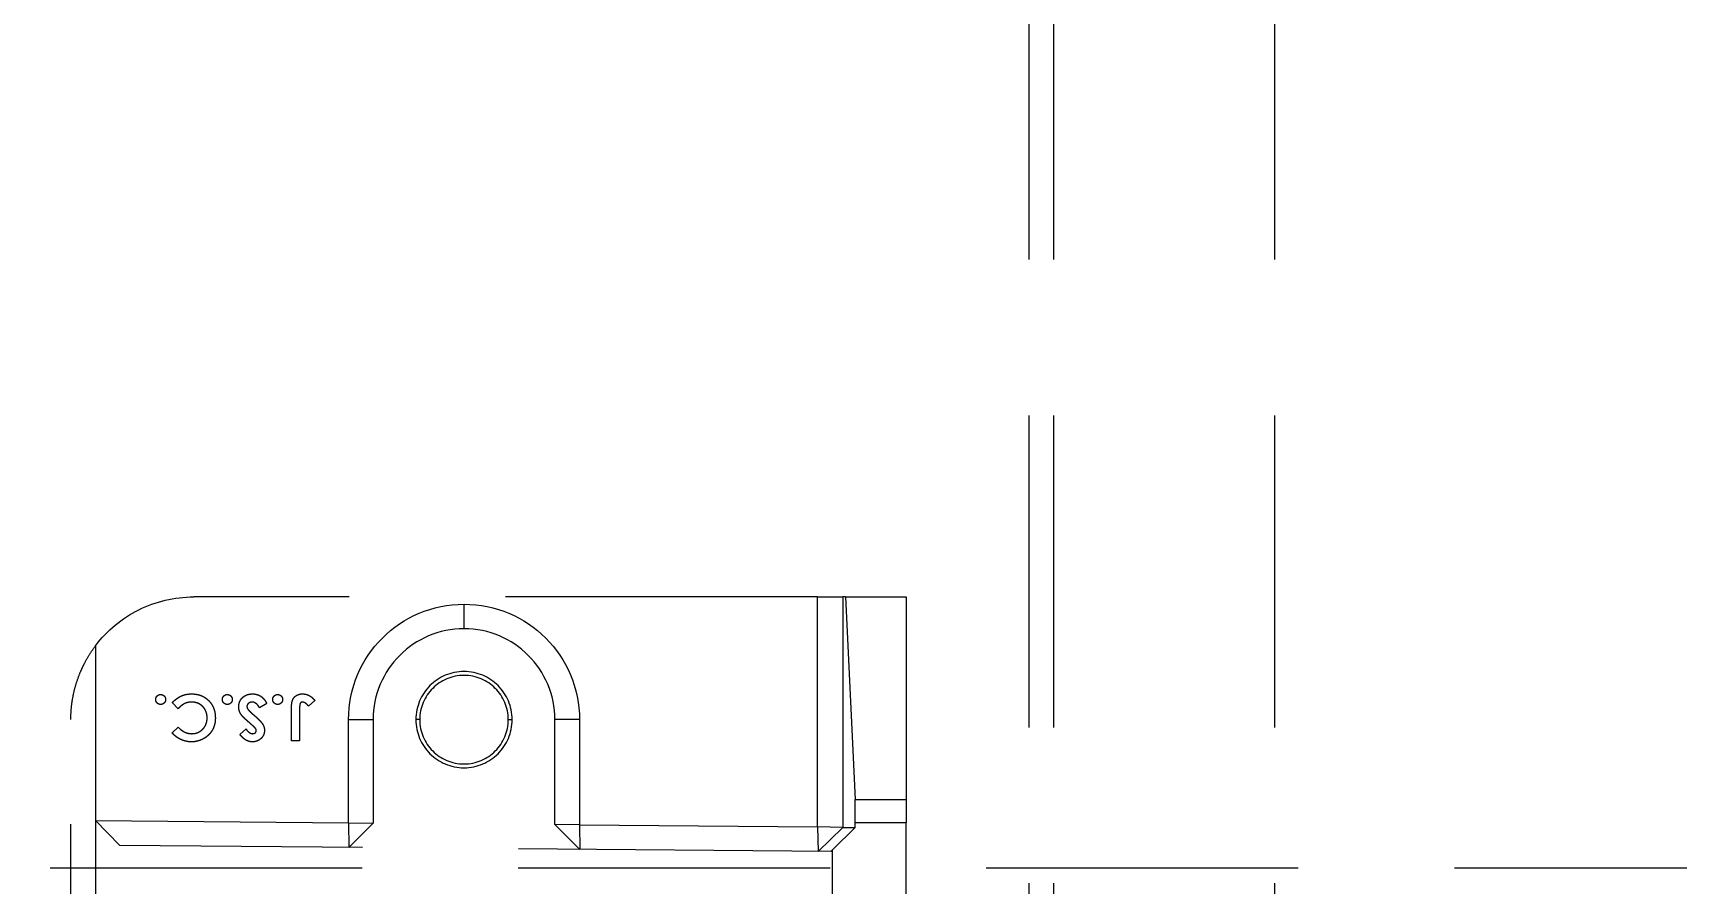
# Model space of a CAD drawing. Extents: x -32000 to 416743, y -254124 to 144214.
# Drawn here: x 256339.9 to 256674.6, y 64561.5 to 64735 of the extents above; entities that cross this region are included whole.
import ezdxf

# ---------------------------------------------------------------- set-up
doc = ezdxf.new("R2010")
doc.units = 0
doc.header["$LTSCALE"] = 10
doc.linetypes.add('XFM1Q40$0$HIDDEN', pattern=[9.525, 6.35, -3.175])
doc.layers.add('XFM1Q40$0$M-EQPM-MAU', color=22, linetype='Continuous')

# ---------------------------------------------------------------- blocks, each defined once
blk = doc.blocks.new('XFM1Q40')
at = {"color": 252, "linetype": 'XFM1Q40$0$HIDDEN'}
for p, q in [((256499.5, 64620.17, -14.5), (256372.59, 64620.17, -14.5)), ((256499.5, 64573.33, -14.5), (256499.5, 64620.17, -14.5)), ((256499.5, 64620.17, -14.5), (256504.68, 64620.17, -9.5)), ((256504.68, 64620.17, -9.5), (256504.68, 64573.24, -9.5)), ((256505.2, 64620.17, 20.5), (256504.68, 64620.17, -9.5)), ((256505.2, 64620.17, 20.5), (256517.59, 64620.17, 20.5)), ((256505.2, 64620.17, 20.5), (256507.15, 64578.88, 132.23)), ((256517.59, 64620.17, 20.5), (256517.59, 64578.88, 132.23)), ((256427.59, 64613.67, -9.5), (256427.59, 64618.67, -14.5)), ((256352.59, 64610.17, -14.5), (256352.59, 64574.61, -14.5)), ((256397.23, 64599.1, -13.5), (256395.97, 64597.93, -13.5)), ((256369.4, 64597.39, -13.5), (256368.22, 64598.64, -13.5)), ((256387.47, 64598.43, -13.5), (256386, 64597.55, -13.5)), ((256392.47, 64590.89, -13.5), (256392.47, 64597.05, -13.5)), ((256394.14, 64597.44, -13.5), (256394.14, 64590.89, -13.5)), ((256347.59, 64415.17, -19.5), (256347.59, 64595.17, -19.5)), ((256368.18, 64592.5, -13.5), (256369.4, 64593.66, -13.5)), ((256381.99, 64592.13, -13.5), (256383.24, 64593.27, -13.5)), ((256404.09, 64574.16, -14.5), (256404.09, 64595.17, -14.5)), ((256404.09, 64595.17, -14.5), (256409.09, 64595.17, -9.5)), ((256409.09, 64595.17, -9.5), (256409.09, 64574.12, -9.5)), ((256418.57, 64595.17, -24.5), (256417.79, 64595.17, -9.5)), ((256436.6, 64595.17, -24.5), (256437.39, 64595.17, -9.5)), ((256451.09, 64595.17, -14.5), (256446.09, 64595.17, -9.5)), ((256446.09, 64573.8, -9.5), (256446.09, 64595.17, -9.5)), ((256451.09, 64595.17, -14.5), (256451.09, 64573.75, -14.5)), ((256394.14, 64590.89, -13.5), (256392.47, 64590.89, -13.5)), ((256507.15, 64578.88, 132.23), (256517.59, 64578.88, 132.23)), ((256352.59, 64574.61, -14.5), (256404.09, 64574.16, -14.5)), ((256352.59, 64574.61, -14.5), (256352.59, 64551.73, -14.5)), ((256357.59, 64569.57, -9.5), (256352.59, 64574.61, -14.5)), ((256404.09, 64574.16, -14.5), (256409.09, 64574.12, -9.5)), ((256404.09, 64574.16, -14.5), (256404.13, 64569.16, -9.5)), ((256409.09, 64574.12, -9.5), (256404.13, 64569.16, -9.5)), ((256451.09, 64573.75, -14.5), (256446.09, 64573.8, -9.5)), ((256451.13, 64568.75, -9.5), (256446.09, 64573.8, -9.5)), ((256451.09, 64573.75, -14.5), (256499.5, 64573.33, -14.5)), ((256451.09, 64573.75, -14.5), (256451.13, 64568.75, -9.5)), ((256504.68, 64573.24, -9.5), (256499.5, 64573.33, -14.5)), ((256499.5, 64573.33, -14.5), (256499.67, 64568.33, -9.5)), ((256504.68, 64573.24, -9.5), (256499.67, 64568.33, -9.5)), ((256507.21, 64573.22, 135.5), (256502.59, 64568.68, 135.5)), ((256504.68, 64573.24, -9.5), (256507.21, 64573.22, 135.5)), ((256507.21, 64573.22, 135.5), (256507.21, 64574.19, 135.5)), ((256517.59, 64574.19, 135.5), (256507.21, 64574.19, 135.5)), ((256517.59, 64446.15, 135.5), (256517.59, 64574.19, 135.5)), ((256502.2, 64568.31, 135.11), (256357.59, 64569.57, -9.5)), ((256502.59, 64568.68, 135.5), (256502.2, 64568.31, 135.11)), ((256502.59, 64451.66, 135.5), (256502.59, 64568.68, 135.5))]:
    blk.add_line(p, q, dxfattribs=at)
at = {"color": 252, "linetype": 'XFM1Q40$0$HIDDEN', "extrusion": (1.76787e-16, -2.22045e-16, -1)}
for centre, radius, start, end in [((-256372.59, 64595.17, 14.5), 25, 36.8699, 90), ((-256427.59, 64595.17, 14.5), 23.5, 0, 90), ((-256427.59, 64595.17, 14.5), 23.5, 90, 180)]:
    blk.add_arc(centre, radius, start, end, dxfattribs=at)
at = {"color": 252, "linetype": 'XFM1Q40$0$HIDDEN'}
for centre, radius, start, end in [((256427.59, 64595.17, -9.5), 18.5, 90, 180), ((256427.59, 64595.17, -9.5), 18.5, 0, 90), ((256427.59, 64595.17, -9.5), 9.8, 0, 180), ((256427.59, 64595.17, -24.5), 9.01, 0, 180), ((256427.59, 64595.17, -9.5), 9.8, 180, 0), ((256427.59, 64595.17, -24.5), 9.01, 180, 0)]:
    blk.add_arc(centre, radius, start, end, dxfattribs=at)
at = {"color": 252, "linetype": 'XFM1Q40$0$HIDDEN', "extrusion": (1, 7.77156e-16, -1.0842e-17)}
blk.add_arc((64574.19, 130.5, 256517.59), 5, 20.2826, 90, dxfattribs=at)
at = {"color": 252, "linetype": 'XFM1Q40$0$HIDDEN'}
for points, knots in [([(256347.59, 64595.17, -19.5), (256347.59, 64595.82, -19.21), (256347.61, 64596.47, -18.92), (256347.71, 64597.76, -18.35), (256347.79, 64598.4, -18.07), (256347.99, 64599.69, -17.51), (256348.12, 64600.33, -17.24), (256348.42, 64601.61, -16.72), (256348.6, 64602.24, -16.47), (256349.01, 64603.5, -16), (256349.24, 64604.13, -15.77), (256349.62, 64605.06, -15.47), (256349.76, 64605.37, -15.37), (256350.05, 64605.99, -15.19), (256350.2, 64606.3, -15.1), (256350.68, 64607.23, -14.87), (256351.02, 64607.83, -14.74), (256351.76, 64609.02, -14.55), (256352.16, 64609.6, -14.5), (256352.59, 64610.17, -14.5)], [-0.00003162, -0.00003162, -0.00003162, -0.00003162, 0.00209199, 0.00209199, 0.00421561, 0.00421561, 0.00633922, 0.00633922, 0.00846283, 0.00846283, 0.01058645, 0.01058645, 0.01164825, 0.01164825, 0.01271006, 0.01271006, 0.01483368, 0.01483368, 0.01695729, 0.01695729, 0.01695729, 0.01695729]), ([(256364.85, 64599.28, -13.5), (256364.85, 64599.34, -13.5), (256364.86, 64599.48, -13.5), (256364.92, 64599.67, -13.5), (256365.01, 64599.84, -13.5), (256365.14, 64600, -13.5), (256365.29, 64600.13, -13.5), (256365.47, 64600.22, -13.5), (256365.66, 64600.28, -13.5), (256365.79, 64600.29, -13.5), (256365.86, 64600.29, -13.5)], [0, 0, 0, 0, 0.127841, 0.249779, 0.372553, 0.500261, 0.627969, 0.750265, 0.873322, 1, 1, 1, 1]), ([(256365.86, 64598.27, -13.5), (256365.79, 64598.27, -13.5), (256365.66, 64598.28, -13.5), (256365.47, 64598.33, -13.5), (256365.29, 64598.43, -13.5), (256365.14, 64598.56, -13.5), (256365.01, 64598.71, -13.5), (256364.92, 64598.88, -13.5), (256364.86, 64599.07, -13.5), (256364.85, 64599.21, -13.5), (256364.85, 64599.28, -13.5)], [0, 0, 0, 0, 0.1270595, 0.2501582, 0.3728214, 0.5001668, 0.6273612, 0.7494693, 0.871774, 1, 1, 1, 1]), ([(256365.86, 64600.29, -13.5), (256365.93, 64600.29, -13.5), (256366.06, 64600.28, -13.5), (256366.25, 64600.22, -13.5), (256366.42, 64600.13, -13.5), (256366.58, 64600, -13.5), (256366.71, 64599.84, -13.5), (256366.8, 64599.67, -13.5), (256366.86, 64599.48, -13.5), (256366.87, 64599.34, -13.5), (256366.87, 64599.28, -13.5)], [0, 0, 0, 0, 0.126739, 0.249854, 0.371183, 0.498951, 0.62672, 0.750102, 0.872098, 1, 1, 1, 1]), ([(256366.87, 64599.28, -13.5), (256366.87, 64599.21, -13.5), (256366.86, 64599.07, -13.5), (256366.8, 64598.88, -13.5), (256366.71, 64598.71, -13.5), (256366.58, 64598.56, -13.5), (256366.42, 64598.43, -13.5), (256366.25, 64598.33, -13.5), (256366.06, 64598.28, -13.5), (256365.93, 64598.27, -13.5), (256365.86, 64598.27, -13.5)], [0, 0, 0, 0, 0.1282867, 0.2506492, 0.3733704, 0.500625, 0.6280307, 0.7497234, 0.8728804, 1, 1, 1, 1]), ([(256368.22, 64598.64, -13.5), (256368.3, 64598.72, -13.5), (256368.46, 64598.87, -13.5), (256368.71, 64599.1, -13.5), (256368.95, 64599.3, -13.5), (256369.19, 64599.48, -13.5), (256369.43, 64599.65, -13.5), (256369.66, 64599.79, -13.5), (256369.89, 64599.92, -13.5), (256370.12, 64600.03, -13.5), (256370.35, 64600.12, -13.5), (256370.59, 64600.19, -13.5), (256370.83, 64600.26, -13.5), (256371.08, 64600.32, -13.5), (256371.34, 64600.36, -13.5), (256371.61, 64600.39, -13.5), (256371.89, 64600.41, -13.5), (256372.07, 64600.41, -13.5), (256372.17, 64600.41, -13.5)], [0, 0, 0, 0, 0.077784, 0.151817, 0.222542, 0.29028, 0.354643, 0.415801, 0.474713, 0.53043, 0.585584, 0.641307, 0.6979, 0.75542, 0.814521, 0.874876, 0.936669, 1, 1, 1, 1]), ([(256372.17, 64600.41, -13.5), (256372.34, 64600.41, -13.5), (256372.68, 64600.4, -13.5), (256373.18, 64600.33, -13.5), (256373.65, 64600.23, -13.5), (256374.1, 64600.08, -13.5), (256374.52, 64599.88, -13.5), (256374.92, 64599.64, -13.5), (256375.3, 64599.36, -13.5), (256375.65, 64599.04, -13.5), (256375.96, 64598.69, -13.5), (256376.24, 64598.31, -13.5), (256376.47, 64597.9, -13.5), (256376.66, 64597.47, -13.5), (256376.81, 64597.01, -13.5), (256376.92, 64596.53, -13.5), (256376.98, 64596.03, -13.5), (256376.99, 64595.69, -13.5), (256376.99, 64595.51, -13.5)], [0, 0, 0, 0, 0.067374, 0.131832, 0.194455, 0.255566, 0.315587, 0.375625, 0.436133, 0.497772, 0.559461, 0.620267, 0.680775, 0.741575, 0.803222, 0.866497, 0.931913, 1, 1, 1, 1]), ([(256378.42, 64599.28, -13.5), (256378.42, 64599.34, -13.5), (256378.43, 64599.48, -13.5), (256378.49, 64599.67, -13.5), (256378.58, 64599.84, -13.5), (256378.71, 64600, -13.5), (256378.87, 64600.13, -13.5), (256379.04, 64600.22, -13.5), (256379.23, 64600.28, -13.5), (256379.36, 64600.29, -13.5), (256379.43, 64600.29, -13.5)], [0, 0, 0, 0, 0.127841, 0.249779, 0.372553, 0.500261, 0.627969, 0.750265, 0.873322, 1, 1, 1, 1]), ([(256379.43, 64598.27, -13.5), (256379.36, 64598.27, -13.5), (256379.23, 64598.28, -13.5), (256379.04, 64598.33, -13.5), (256378.87, 64598.43, -13.5), (256378.71, 64598.56, -13.5), (256378.58, 64598.71, -13.5), (256378.49, 64598.88, -13.5), (256378.43, 64599.07, -13.5), (256378.42, 64599.21, -13.5), (256378.42, 64599.28, -13.5)], [0, 0, 0, 0, 0.1270595, 0.2501582, 0.3728214, 0.5001668, 0.6273612, 0.7494693, 0.871774, 1, 1, 1, 1]), ([(256379.43, 64600.29, -13.5), (256379.5, 64600.29, -13.5), (256379.63, 64600.28, -13.5), (256379.82, 64600.22, -13.5), (256380, 64600.13, -13.5), (256380.15, 64600, -13.5), (256380.28, 64599.84, -13.5), (256380.37, 64599.67, -13.5), (256380.43, 64599.48, -13.5), (256380.44, 64599.34, -13.5), (256380.44, 64599.28, -13.5)], [0, 0, 0, 0, 0.126739, 0.249854, 0.371183, 0.498951, 0.62672, 0.750102, 0.872098, 1, 1, 1, 1]), ([(256380.44, 64599.28, -13.5), (256380.44, 64599.21, -13.5), (256380.43, 64599.07, -13.5), (256380.38, 64598.88, -13.5), (256380.28, 64598.71, -13.5), (256380.15, 64598.56, -13.5), (256380, 64598.43, -13.5), (256379.82, 64598.33, -13.5), (256379.63, 64598.28, -13.5), (256379.5, 64598.27, -13.5), (256379.43, 64598.27, -13.5)], [0, 0, 0, 0, 0.1282867, 0.2506492, 0.3733704, 0.500625, 0.6280307, 0.7497234, 0.8728804, 1, 1, 1, 1]), ([(256381.75, 64597.77, -13.5), (256381.75, 64597.86, -13.5), (256381.76, 64598.04, -13.5), (256381.8, 64598.31, -13.5), (256381.86, 64598.57, -13.5), (256381.94, 64598.82, -13.5), (256382.05, 64599.05, -13.5), (256382.18, 64599.27, -13.5), (256382.34, 64599.47, -13.5), (256382.52, 64599.67, -13.5), (256382.72, 64599.84, -13.5), (256382.94, 64599.99, -13.5), (256383.17, 64600.12, -13.5), (256383.42, 64600.23, -13.5), (256383.68, 64600.31, -13.5), (256383.95, 64600.37, -13.5), (256384.24, 64600.4, -13.5), (256384.44, 64600.41, -13.5), (256384.54, 64600.41, -13.5)], [0, 0, 0, 0, 0.065193, 0.12791, 0.189023, 0.248512, 0.307568, 0.366978, 0.426948, 0.4883, 0.550066, 0.611349, 0.67219, 0.734048, 0.796945, 0.862267, 0.929634, 1, 1, 1, 1]), ([(256384.54, 64600.41, -13.5), (256384.62, 64600.41, -13.5), (256384.78, 64600.41, -13.5), (256385.01, 64600.38, -13.5), (256385.23, 64600.35, -13.5), (256385.45, 64600.29, -13.5), (256385.66, 64600.23, -13.5), (256385.86, 64600.14, -13.5), (256386.05, 64600.05, -13.5), (256386.24, 64599.94, -13.5), (256386.41, 64599.81, -13.5), (256386.58, 64599.66, -13.5), (256386.75, 64599.5, -13.5), (256386.91, 64599.32, -13.5), (256387.06, 64599.12, -13.5), (256387.2, 64598.91, -13.5), (256387.34, 64598.68, -13.5), (256387.42, 64598.52, -13.5), (256387.47, 64598.43, -13.5)], [0, 0, 0, 0, 0.0635598, 0.1258849, 0.1862647, 0.2450088, 0.3033976, 0.3608185, 0.4180847, 0.4755399, 0.5338146, 0.5936782, 0.6550955, 0.7187347, 0.7849464, 0.8535031, 0.9251726, 1, 1, 1, 1]), ([(256388.66, 64599.28, -13.5), (256388.66, 64599.34, -13.5), (256388.67, 64599.48, -13.5), (256388.73, 64599.67, -13.5), (256388.82, 64599.84, -13.5), (256388.95, 64600, -13.5), (256389.1, 64600.13, -13.5), (256389.28, 64600.22, -13.5), (256389.47, 64600.28, -13.5), (256389.6, 64600.29, -13.5), (256389.67, 64600.29, -13.5)], [0, 0, 0, 0, 0.127841, 0.249779, 0.372553, 0.500261, 0.627969, 0.750265, 0.873322, 1, 1, 1, 1]), ([(256389.67, 64598.27, -13.5), (256389.6, 64598.27, -13.5), (256389.47, 64598.28, -13.5), (256389.28, 64598.33, -13.5), (256389.11, 64598.43, -13.5), (256388.95, 64598.56, -13.5), (256388.82, 64598.71, -13.5), (256388.73, 64598.88, -13.5), (256388.67, 64599.07, -13.5), (256388.66, 64599.21, -13.5), (256388.66, 64599.28, -13.5)], [0, 0, 0, 0, 0.1270595, 0.2501582, 0.3728214, 0.5001668, 0.6273612, 0.7494693, 0.871774, 1, 1, 1, 1]), ([(256389.67, 64600.29, -13.5), (256389.74, 64600.29, -13.5), (256389.87, 64600.28, -13.5), (256390.06, 64600.22, -13.5), (256390.24, 64600.13, -13.5), (256390.39, 64600, -13.5), (256390.52, 64599.84, -13.5), (256390.61, 64599.67, -13.5), (256390.67, 64599.48, -13.5), (256390.68, 64599.34, -13.5), (256390.68, 64599.28, -13.5)], [0, 0, 0, 0, 0.126739, 0.249854, 0.371183, 0.498951, 0.62672, 0.750102, 0.872098, 1, 1, 1, 1]), ([(256390.68, 64599.28, -13.5), (256390.68, 64599.21, -13.5), (256390.67, 64599.07, -13.5), (256390.61, 64598.88, -13.5), (256390.52, 64598.71, -13.5), (256390.39, 64598.56, -13.5), (256390.23, 64598.43, -13.5), (256390.06, 64598.33, -13.5), (256389.87, 64598.28, -13.5), (256389.74, 64598.27, -13.5), (256389.67, 64598.27, -13.5)], [0, 0, 0, 0, 0.128287, 0.250649, 0.37337, 0.500625, 0.628031, 0.749723, 0.87288, 1, 1, 1, 1]), ([(256392.47, 64597.05, -13.5), (256392.47, 64597.17, -13.5), (256392.47, 64597.4, -13.5), (256392.48, 64597.72, -13.5), (256392.5, 64598.02, -13.5), (256392.52, 64598.29, -13.5), (256392.55, 64598.54, -13.5), (256392.59, 64598.76, -13.5), (256392.64, 64598.95, -13.5), (256392.71, 64599.16, -13.5), (256392.82, 64599.4, -13.5), (256392.99, 64599.65, -13.5), (256393.2, 64599.88, -13.5), (256393.44, 64600.07, -13.5), (256393.72, 64600.22, -13.5), (256394.02, 64600.33, -13.5), (256394.35, 64600.4, -13.5), (256394.58, 64600.41, -13.5), (256394.69, 64600.41, -13.5)], [0, 0, 0, 0, 0.0764104, 0.1472277, 0.212073, 0.2710544, 0.3241761, 0.3719781, 0.4141163, 0.4509948, 0.5180951, 0.5835658, 0.6487332, 0.7154311, 0.7831206, 0.8520752, 0.9238429, 1, 1, 1, 1]), ([(256394.69, 64600.41, -13.5), (256394.82, 64600.41, -13.5), (256395.06, 64600.4, -13.5), (256395.41, 64600.34, -13.5), (256395.75, 64600.23, -13.5), (256396.08, 64600.09, -13.5), (256396.39, 64599.9, -13.5), (256396.69, 64599.67, -13.5), (256396.97, 64599.4, -13.5), (256397.14, 64599.2, -13.5), (256397.23, 64599.1, -13.5)], [0, 0, 0, 0, 0.123869, 0.244318, 0.36308, 0.483363, 0.604704, 0.731021, 0.862039, 1, 1, 1, 1]), ([(256372.18, 64598.74, -13.5), (256372.05, 64598.74, -13.5), (256371.81, 64598.73, -13.5), (256371.45, 64598.68, -13.5), (256371.11, 64598.59, -13.5), (256370.83, 64598.48, -13.5), (256370.62, 64598.37, -13.5), (256370.46, 64598.28, -13.5), (256370.29, 64598.17, -13.5), (256370.12, 64598.04, -13.5), (256369.94, 64597.9, -13.5), (256369.77, 64597.74, -13.5), (256369.58, 64597.58, -13.5), (256369.46, 64597.45, -13.5), (256369.4, 64597.39, -13.5)], [0, 0, 0, 0, 0.117044, 0.22996, 0.340689, 0.449881, 0.50608, 0.565321, 0.62822, 0.694742, 0.765029, 0.839587, 0.917753, 1, 1, 1, 1]), ([(256375.32, 64595.51, -13.5), (256375.32, 64595.59, -13.5), (256375.32, 64595.74, -13.5), (256375.3, 64595.97, -13.5), (256375.27, 64596.19, -13.5), (256375.23, 64596.4, -13.5), (256375.17, 64596.6, -13.5), (256375.1, 64596.8, -13.5), (256375.02, 64597, -13.5), (256374.93, 64597.18, -13.5), (256374.82, 64597.36, -13.5), (256374.71, 64597.53, -13.5), (256374.58, 64597.69, -13.5), (256374.45, 64597.84, -13.5), (256374.3, 64597.97, -13.5), (256374.14, 64598.1, -13.5), (256373.97, 64598.22, -13.5), (256373.8, 64598.33, -13.5), (256373.61, 64598.43, -13.5), (256373.42, 64598.51, -13.5), (256373.23, 64598.58, -13.5), (256373.03, 64598.64, -13.5), (256372.82, 64598.69, -13.5), (256372.61, 64598.72, -13.5), (256372.4, 64598.74, -13.5), (256372.25, 64598.74, -13.5), (256372.18, 64598.74, -13.5)], [0, 0, 0, 0, 0.04599, 0.090647, 0.134497, 0.177347, 0.219284, 0.260927, 0.302462, 0.343585, 0.384146, 0.424344, 0.464381, 0.503969, 0.543783, 0.583766, 0.624386, 0.665518, 0.706649, 0.747805, 0.788877, 0.830204, 0.871696, 0.913726, 0.956584, 1, 1, 1, 1]), ([(256382.71, 64595.64, -13.5), (256382.63, 64595.73, -13.5), (256382.47, 64595.9, -13.5), (256382.27, 64596.16, -13.5), (256382.1, 64596.42, -13.5), (256381.97, 64596.67, -13.5), (256381.87, 64596.93, -13.5), (256381.8, 64597.2, -13.5), (256381.76, 64597.48, -13.5), (256381.76, 64597.67, -13.5), (256381.75, 64597.77, -13.5)], [0, 0, 0, 0, 0.150811, 0.289911, 0.417498, 0.535597, 0.648803, 0.762441, 0.879845, 1, 1, 1, 1]), ([(256383.91, 64594.57, -13.5), (256383.83, 64594.63, -13.5), (256383.68, 64594.76, -13.5), (256383.47, 64594.94, -13.5), (256383.29, 64595.11, -13.5), (256383.12, 64595.25, -13.5), (256382.99, 64595.37, -13.5), (256382.87, 64595.48, -13.5), (256382.79, 64595.56, -13.5), (256382.73, 64595.61, -13.5), (256382.71, 64595.64, -13.5)], [0, 0, 0, 0, 0.192953, 0.366184, 0.520457, 0.655012, 0.770624, 0.865677, 0.942675, 1, 1, 1, 1]), ([(256384.48, 64598.74, -13.5), (256384.41, 64598.74, -13.5), (256384.27, 64598.73, -13.5), (256384.07, 64598.68, -13.5), (256383.88, 64598.6, -13.5), (256383.72, 64598.48, -13.5), (256383.59, 64598.35, -13.5), (256383.49, 64598.2, -13.5), (256383.43, 64598.03, -13.5), (256383.42, 64597.92, -13.5), (256383.42, 64597.86, -13.5)], [0, 0, 0, 0, 0.1419221, 0.2753495, 0.4052739, 0.5362988, 0.6622399, 0.7779667, 0.88833, 1, 1, 1, 1]), ([(256383.42, 64597.86, -13.5), (256383.42, 64597.81, -13.5), (256383.43, 64597.7, -13.5), (256383.47, 64597.54, -13.5), (256383.55, 64597.38, -13.5), (256383.63, 64597.25, -13.5), (256383.72, 64597.14, -13.5), (256383.8, 64597.05, -13.5), (256383.9, 64596.94, -13.5), (256384.02, 64596.83, -13.5), (256384.15, 64596.7, -13.5), (256384.3, 64596.56, -13.5), (256384.47, 64596.41, -13.5), (256384.59, 64596.31, -13.5), (256384.65, 64596.26, -13.5)], [0, 0, 0, 0, 0.076338, 0.155074, 0.238325, 0.327891, 0.378865, 0.43968, 0.509886, 0.588921, 0.677472, 0.775572, 0.882649, 1, 1, 1, 1]), ([(256386, 64597.55, -13.5), (256385.95, 64597.65, -13.5), (256385.84, 64597.83, -13.5), (256385.67, 64598.07, -13.5), (256385.49, 64598.28, -13.5), (256385.3, 64598.45, -13.5), (256385.1, 64598.58, -13.5), (256384.9, 64598.67, -13.5), (256384.69, 64598.73, -13.5), (256384.55, 64598.74, -13.5), (256384.48, 64598.74, -13.5)], [0, 0, 0, 0, 0.160458, 0.307612, 0.442139, 0.566229, 0.681222, 0.789558, 0.895029, 1, 1, 1, 1]), ([(256384.65, 64596.26, -13.5), (256384.77, 64596.16, -13.5), (256385, 64595.97, -13.5), (256385.32, 64595.69, -13.5), (256385.61, 64595.42, -13.5), (256385.86, 64595.17, -13.5), (256386.08, 64594.94, -13.5), (256386.27, 64594.73, -13.5), (256386.43, 64594.53, -13.5), (256386.6, 64594.3, -13.5), (256386.75, 64594.02, -13.5), (256386.89, 64593.68, -13.5), (256386.98, 64593.34, -13.5), (256386.99, 64593.11, -13.5), (256386.99, 64593, -13.5)], [0, 0, 0, 0, 0.112135, 0.215221, 0.309931, 0.395996, 0.473179, 0.541879, 0.602267, 0.654475, 0.747781, 0.835263, 0.918918, 1, 1, 1, 1]), ([(256394.69, 64598.74, -13.5), (256394.65, 64598.74, -13.5), (256394.56, 64598.74, -13.5), (256394.44, 64598.69, -13.5), (256394.34, 64598.61, -13.5), (256394.28, 64598.52, -13.5), (256394.24, 64598.43, -13.5), (256394.21, 64598.34, -13.5), (256394.19, 64598.23, -13.5), (256394.17, 64598.11, -13.5), (256394.15, 64597.97, -13.5), (256394.14, 64597.81, -13.5), (256394.14, 64597.63, -13.5), (256394.14, 64597.5, -13.5), (256394.14, 64597.44, -13.5)], [0, 0, 0, 0, 0.0836649, 0.1608601, 0.2367566, 0.3196641, 0.3673443, 0.4262313, 0.4935493, 0.5728733, 0.6624888, 0.7645312, 0.8758718, 1, 1, 1, 1]), ([(256395.97, 64597.93, -13.5), (256395.9, 64598, -13.5), (256395.78, 64598.14, -13.5), (256395.6, 64598.33, -13.5), (256395.43, 64598.47, -13.5), (256395.27, 64598.58, -13.5), (256395.12, 64598.65, -13.5), (256394.97, 64598.71, -13.5), (256394.83, 64598.74, -13.5), (256394.74, 64598.74, -13.5), (256394.69, 64598.74, -13.5)], [0, 0, 0, 0, 0.191177, 0.356896, 0.499617, 0.618069, 0.721813, 0.819283, 0.911678, 1, 1, 1, 1]), ([(256372.14, 64590.65, -13.5), (256372.05, 64590.65, -13.5), (256371.86, 64590.65, -13.5), (256371.59, 64590.67, -13.5), (256371.31, 64590.71, -13.5), (256371.04, 64590.77, -13.5), (256370.77, 64590.83, -13.5), (256370.5, 64590.92, -13.5), (256370.24, 64591.01, -13.5), (256369.97, 64591.13, -13.5), (256369.72, 64591.25, -13.5), (256369.47, 64591.39, -13.5), (256369.23, 64591.54, -13.5), (256369.01, 64591.71, -13.5), (256368.78, 64591.89, -13.5), (256368.57, 64592.08, -13.5), (256368.37, 64592.28, -13.5), (256368.24, 64592.42, -13.5), (256368.18, 64592.5, -13.5)], [0, 0, 0, 0, 0.062276, 0.123904, 0.185067, 0.24684, 0.308435, 0.370241, 0.432587, 0.495925, 0.559351, 0.621943, 0.684393, 0.746986, 0.809441, 0.872508, 0.935769, 1, 1, 1, 1]), ([(256369.4, 64593.66, -13.5), (256369.51, 64593.56, -13.5), (256369.71, 64593.35, -13.5), (256370.04, 64593.07, -13.5), (256370.37, 64592.84, -13.5), (256370.72, 64592.65, -13.5), (256371.08, 64592.5, -13.5), (256371.45, 64592.39, -13.5), (256371.82, 64592.33, -13.5), (256372.08, 64592.32, -13.5), (256372.21, 64592.31, -13.5)], [0, 0, 0, 0, 0.139413, 0.272761, 0.39951, 0.522802, 0.64266, 0.761583, 0.879795, 1, 1, 1, 1]), ([(256376.99, 64595.51, -13.5), (256376.99, 64595.4, -13.5), (256376.99, 64595.17, -13.5), (256376.96, 64594.84, -13.5), (256376.91, 64594.52, -13.5), (256376.84, 64594.2, -13.5), (256376.75, 64593.9, -13.5), (256376.65, 64593.6, -13.5), (256376.52, 64593.32, -13.5), (256376.38, 64593.04, -13.5), (256376.22, 64592.78, -13.5), (256376.04, 64592.53, -13.5), (256375.84, 64592.29, -13.5), (256375.63, 64592.07, -13.5), (256375.4, 64591.86, -13.5), (256375.16, 64591.66, -13.5), (256374.89, 64591.47, -13.5), (256374.61, 64591.3, -13.5), (256374.33, 64591.15, -13.5), (256374.03, 64591.02, -13.5), (256373.73, 64590.9, -13.5), (256373.42, 64590.81, -13.5), (256373.11, 64590.74, -13.5), (256372.79, 64590.68, -13.5), (256372.47, 64590.65, -13.5), (256372.25, 64590.65, -13.5), (256372.14, 64590.65, -13.5)], [0, 0, 0, 0, 0.044668, 0.088522, 0.130976, 0.172908, 0.214009, 0.254998, 0.295309, 0.335907, 0.37632, 0.416323, 0.456499, 0.496665, 0.537199, 0.578092, 0.619901, 0.662604, 0.705271, 0.747628, 0.789409, 0.831248, 0.872811, 0.91486, 0.957022, 1, 1, 1, 1]), ([(256372.21, 64592.31, -13.5), (256372.32, 64592.32, -13.5), (256372.53, 64592.32, -13.5), (256372.84, 64592.37, -13.5), (256373.14, 64592.44, -13.5), (256373.42, 64592.54, -13.5), (256373.69, 64592.67, -13.5), (256373.95, 64592.83, -13.5), (256374.2, 64593.02, -13.5), (256374.43, 64593.23, -13.5), (256374.64, 64593.47, -13.5), (256374.82, 64593.72, -13.5), (256374.98, 64593.99, -13.5), (256375.1, 64594.26, -13.5), (256375.2, 64594.56, -13.5), (256375.27, 64594.86, -13.5), (256375.31, 64595.18, -13.5), (256375.32, 64595.4, -13.5), (256375.32, 64595.51, -13.5)], [0, 0, 0, 0, 0.064715, 0.127707, 0.188882, 0.249158, 0.309661, 0.370225, 0.432332, 0.495782, 0.559304, 0.621861, 0.683322, 0.744523, 0.806088, 0.868994, 0.933419, 1, 1, 1, 1]), ([(256383.24, 64593.27, -13.5), (256383.29, 64593.19, -13.5), (256383.39, 64593.05, -13.5), (256383.56, 64592.85, -13.5), (256383.73, 64592.69, -13.5), (256383.89, 64592.55, -13.5), (256384.06, 64592.45, -13.5), (256384.23, 64592.37, -13.5), (256384.4, 64592.32, -13.5), (256384.52, 64592.32, -13.5), (256384.57, 64592.31, -13.5)], [0, 0, 0, 0, 0.162432, 0.311848, 0.448466, 0.574275, 0.689054, 0.797558, 0.900286, 1, 1, 1, 1]), ([(256385.17, 64593.37, -13.5), (256385.15, 64593.39, -13.5), (256385.1, 64593.46, -13.5), (256385.01, 64593.55, -13.5), (256384.89, 64593.67, -13.5), (256384.74, 64593.81, -13.5), (256384.57, 64593.97, -13.5), (256384.37, 64594.15, -13.5), (256384.15, 64594.35, -13.5), (256383.99, 64594.49, -13.5), (256383.91, 64594.57, -13.5)], [0, 0, 0, 0, 0.0592336, 0.1363478, 0.2338027, 0.3486397, 0.4831847, 0.6359708, 0.8092454, 1, 1, 1, 1]), ([(256386.99, 64593, -13.5), (256386.99, 64592.92, -13.5), (256386.99, 64592.77, -13.5), (256386.95, 64592.54, -13.5), (256386.9, 64592.31, -13.5), (256386.82, 64592.1, -13.5), (256386.72, 64591.9, -13.5), (256386.6, 64591.7, -13.5), (256386.46, 64591.51, -13.5), (256386.29, 64591.34, -13.5), (256386.11, 64591.18, -13.5), (256385.92, 64591.04, -13.5), (256385.72, 64590.92, -13.5), (256385.51, 64590.82, -13.5), (256385.28, 64590.74, -13.5), (256385.05, 64590.69, -13.5), (256384.81, 64590.65, -13.5), (256384.64, 64590.65, -13.5), (256384.55, 64590.65, -13.5)], [0, 0, 0, 0, 0.063185, 0.124481, 0.184877, 0.244614, 0.304595, 0.365488, 0.427421, 0.49161, 0.55586, 0.618978, 0.68088, 0.742424, 0.804953, 0.868227, 0.932874, 1, 1, 1, 1]), ([(256384.57, 64592.31, -13.5), (256384.63, 64592.32, -13.5), (256384.73, 64592.32, -13.5), (256384.87, 64592.36, -13.5), (256385, 64592.42, -13.5), (256385.12, 64592.5, -13.5), (256385.21, 64592.59, -13.5), (256385.28, 64592.7, -13.5), (256385.32, 64592.81, -13.5), (256385.32, 64592.88, -13.5), (256385.33, 64592.92, -13.5)], [0, 0, 0, 0, 0.148126, 0.285993, 0.416634, 0.54738, 0.671583, 0.784401, 0.893266, 1, 1, 1, 1]), ([(256385.33, 64592.92, -13.5), (256385.32, 64592.96, -13.5), (256385.32, 64593.04, -13.5), (256385.29, 64593.15, -13.5), (256385.24, 64593.26, -13.5), (256385.19, 64593.33, -13.5), (256385.17, 64593.37, -13.5)], [0, 0, 0, 0, 0.241881, 0.487115, 0.737838, 1, 1, 1, 1]), ([(256384.55, 64590.65, -13.5), (256384.45, 64590.65, -13.5), (256384.23, 64590.66, -13.5), (256383.91, 64590.72, -13.5), (256383.59, 64590.82, -13.5), (256383.34, 64590.94, -13.5), (256383.13, 64591.05, -13.5), (256382.98, 64591.16, -13.5), (256382.82, 64591.28, -13.5), (256382.66, 64591.42, -13.5), (256382.5, 64591.57, -13.5), (256382.33, 64591.74, -13.5), (256382.16, 64591.93, -13.5), (256382.05, 64592.06, -13.5), (256381.99, 64592.13, -13.5)], [0, 0, 0, 0, 0.106906, 0.212967, 0.319763, 0.429089, 0.485862, 0.546561, 0.611431, 0.679818, 0.753594, 0.83076, 0.913137, 1, 1, 1, 1])]:
    blk.add_open_spline(points, degree=3, knots=knots, dxfattribs=at)
blk.add_rational_spline([(256507.21, 64574.19, 135.5), (256507.21, 64576.35, 135.5), (256507.18, 64578.13, 134.26), (256507.15, 64578.88, 132.23)], [1, 0.880375915643, 0.880375915643, 1], degree=3, dxfattribs=at)
at = {"layer": 'XFM1Q40$0$M-EQPM-MAU', "color": 252, "linetype": 'XFM1Q40$0$HIDDEN'}
for p, q in [((256542.54, 65133.35, -11.68), (256542.54, 64387.98, -12.45)), ((256542.54, 65133.35, -11.68), (256542.54, 64387.98, -12.45)), ((256547.54, 65133.35, -6.68), (256547.54, 64387.98, -7.45)), ((256592.54, 65133.35, -11.68), (256592.54, 64387.98, -12.45)), ((256787.85, 64564.95, 30.78), (255797.4, 64564.95, 30.78))]:
    blk.add_line(p, q, dxfattribs=at)

msp = doc.modelspace()

# ---------------------------------------------------------------- block references
msp.add_blockref('XFM1Q40', (0, 0))

doc.saveas('drawing.dxf')
